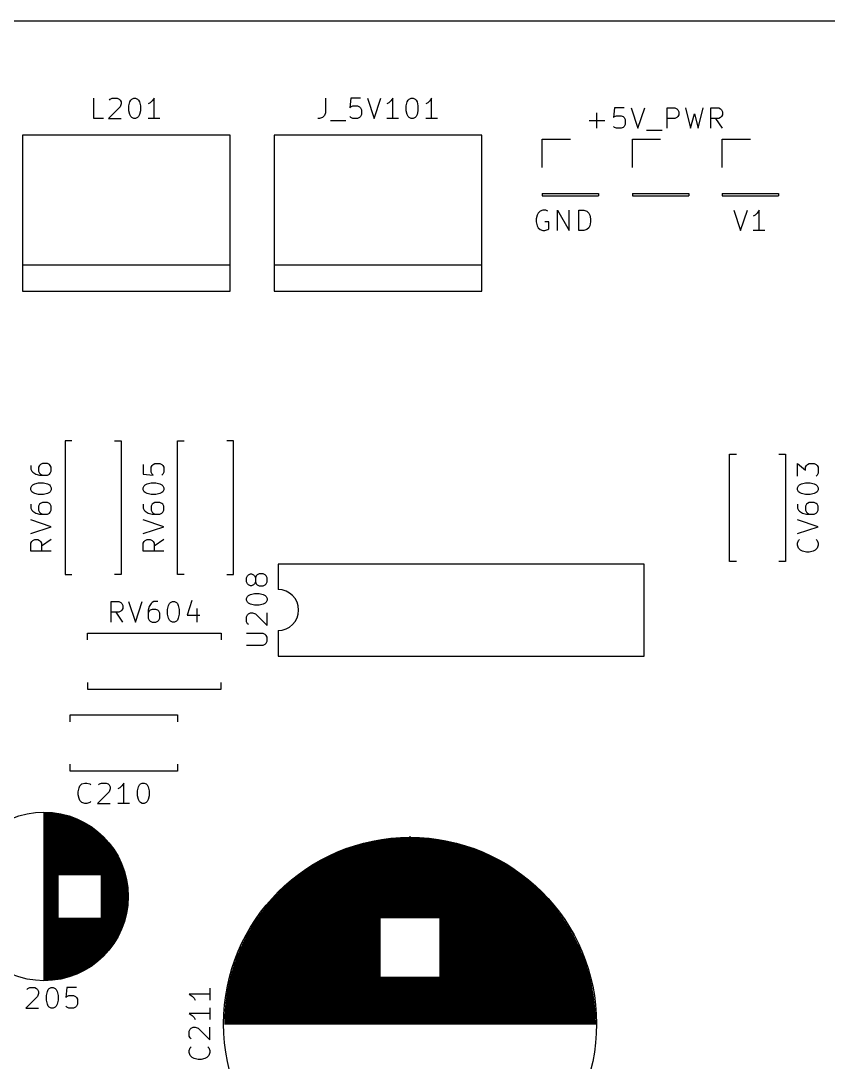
# Model space of a CAD drawing. Header units: metres. Extents: x 0 to 202, y 0 to 131.
# Drawn here: x 87.2 to 126.7, y 80.1 to 131 of the extents above; entities that cross this region are included whole.
import ezdxf

# ---------------------------------------------------------------- set-up
doc = ezdxf.new("R2010")
doc.units = ezdxf.units.M

msp = doc.modelspace()

# ---------------------------------------------------------------- linework, layer by layer
at = {"layer": 'OUTLINE'}
msp.add_line((5, 131), (197.2, 131), dxfattribs=at)
at = {"layer": 'SILK'}
for p, q in [((90.7313, 126.2252), (90.7313, 127.2252)), ((92.017, 126.7966), (91.4455, 126.2252)), ((91.4932, 127.1299), (91.5408, 127.1776)), ((91.5408, 127.1776), (91.636, 127.2252)), ((91.636, 127.2252), (91.8741, 127.2252)), ((91.8741, 127.2252), (91.9694, 127.1776)), ((91.9694, 127.1776), (92.017, 127.1299)), ((92.017, 127.1299), (92.0646, 127.0347)), ((92.0646, 126.9395), (92.017, 126.7966)), ((92.0646, 127.0347), (92.0646, 126.9395)), ((92.4455, 126.8442), (92.4932, 127.0347)), ((92.4455, 126.6061), (92.4455, 126.8442)), ((92.4932, 127.0347), (92.5408, 127.1299)), ((92.5408, 127.1299), (92.5884, 127.1776)), ((92.5884, 127.1776), (92.6836, 127.2252)), ((92.6836, 127.2252), (92.7789, 127.2252)), ((92.7789, 127.2252), (92.8741, 127.1776)), ((92.8741, 127.1776), (92.9217, 127.1299)), ((92.9217, 127.1299), (92.9694, 127.0347)), ((92.9694, 127.0347), (93.017, 126.8442)), ((93.017, 126.8442), (93.017, 126.6061)), ((93.4932, 126.9871), (93.3979, 126.9395)), ((93.5884, 127.0823), (93.4932, 126.9871)), ((93.6836, 127.2252), (93.5884, 127.0823)), ((93.6836, 126.2252), (93.6836, 127.2252)), ((102.0647, 127.2252), (102.0647, 126.5109)), ((103.3028, 127.2252), (103.2551, 126.749)), ((103.2551, 126.749), (103.3028, 126.7966)), ((103.779, 127.2252), (103.3028, 127.2252)), ((103.3028, 126.7966), (103.398, 126.8442)), ((103.398, 126.8442), (103.6361, 126.8442)), ((103.6361, 126.8442), (103.7313, 126.7966)), ((103.7313, 126.7966), (103.779, 126.749)), ((103.779, 126.749), (103.8266, 126.6538)), ((104.1123, 127.2252), (104.4456, 126.2252)), ((104.4456, 126.2252), (104.779, 127.2252)), ((105.1599, 126.9871), (105.0647, 126.9395)), ((105.2551, 127.0823), (105.1599, 126.9871)), ((105.3504, 127.2252), (105.2551, 127.0823)), ((105.3504, 126.2252), (105.3504, 127.2252)), ((106.0171, 126.8442), (106.0647, 127.0347)), ((106.0171, 126.6061), (106.0171, 126.8442)), ((106.0647, 127.0347), (106.1123, 127.1299)), ((106.1123, 127.1299), (106.1599, 127.1776)), ((106.1599, 127.1776), (106.2551, 127.2252)), ((106.2551, 127.2252), (106.3504, 127.2252)), ((106.3504, 127.2252), (106.4456, 127.1776)), ((106.4456, 127.1776), (106.4932, 127.1299)), ((106.4932, 127.1299), (106.5409, 127.0347)), ((106.5409, 127.0347), (106.5885, 126.8442)), ((106.5885, 126.8442), (106.5885, 126.6061)), ((107.0647, 126.9871), (106.9694, 126.9395)), ((107.1599, 127.0823), (107.0647, 126.9871)), ((107.2551, 127.2252), (107.1599, 127.0823)), ((107.2551, 126.2252), (107.2551, 127.2252)), ((116.2, 126.7452), (116.1524, 126.269)), ((116.6762, 126.7452), (116.2, 126.7452)), ((117.0095, 126.7452), (117.3429, 125.7452)), ((117.3429, 125.7452), (117.6762, 126.7452)), ((118.7714, 125.7452), (118.7714, 126.7452)), ((118.7714, 126.7452), (119.1524, 126.7452)), ((119.1524, 126.7452), (119.2476, 126.6976)), ((119.6762, 126.7452), (119.9143, 125.7452)), ((120.2952, 125.7452), (120.5333, 126.7452)), ((120.9143, 125.7452), (120.9143, 126.7452)), ((120.9143, 126.7452), (121.2952, 126.7452)), ((121.2952, 126.7452), (121.3905, 126.6976)), ((92.4932, 126.4157), (92.4455, 126.6061)), ((92.5408, 126.3204), (92.4932, 126.4157)), ((92.5884, 126.2728), (92.5408, 126.3204)), ((92.6836, 126.2252), (92.5884, 126.2728)), ((92.8741, 126.2728), (92.7789, 126.2252)), ((92.9217, 126.3204), (92.8741, 126.2728)), ((92.9694, 126.4157), (92.9217, 126.3204)), ((93.017, 126.6061), (92.9694, 126.4157)), ((101.9218, 126.2728), (101.779, 126.2252)), ((102.0171, 126.368), (101.9218, 126.2728)), ((102.0647, 126.5109), (102.0171, 126.368)), ((103.3028, 126.2728), (103.2551, 126.3204)), ((103.398, 126.2252), (103.3028, 126.2728)), ((103.7313, 126.2728), (103.6361, 126.2252)), ((103.779, 126.3204), (103.7313, 126.2728)), ((103.8266, 126.4157), (103.779, 126.3204)), ((103.8266, 126.6538), (103.8266, 126.4157)), ((106.0647, 126.4157), (106.0171, 126.6061)), ((106.1123, 126.3204), (106.0647, 126.4157)), ((106.1599, 126.2728), (106.1123, 126.3204)), ((106.2551, 126.2252), (106.1599, 126.2728)), ((106.4456, 126.2728), (106.3504, 126.2252)), ((106.4932, 126.3204), (106.4456, 126.2728)), ((106.5409, 126.4157), (106.4932, 126.3204)), ((106.5885, 126.6061), (106.5409, 126.4157)), ((115.3429, 125.7452), (115.3429, 126.5071)), ((116.1524, 126.269), (116.2, 126.3166)), ((116.2, 126.3166), (116.2952, 126.3642)), ((116.2952, 126.3642), (116.5333, 126.3642)), ((116.5333, 126.3642), (116.6286, 126.3166)), ((116.6286, 126.3166), (116.6762, 126.269)), ((116.6762, 126.269), (116.7238, 126.1738)), ((119.2476, 126.269), (119.1524, 126.2214)), ((119.2476, 126.6976), (119.2952, 126.6499)), ((119.2952, 126.3166), (119.2476, 126.269)), ((119.2952, 126.6499), (119.3429, 126.5547)), ((119.3429, 126.4118), (119.2952, 126.3166)), ((119.3429, 126.5547), (119.3429, 126.4118)), ((119.9143, 125.7452), (120.1048, 126.4595)), ((120.1048, 126.4595), (120.2952, 125.7452)), ((121.3905, 126.269), (121.2952, 126.2214)), ((121.3905, 126.6976), (121.4381, 126.6499)), ((121.4381, 126.3166), (121.3905, 126.269)), ((121.4381, 126.6499), (121.4857, 126.5547)), ((121.4857, 126.4118), (121.4381, 126.3166)), ((121.4857, 126.5547), (121.4857, 126.4118)), ((91.2075, 126.2252), (90.7313, 126.2252)), ((91.4455, 126.2252), (92.0646, 126.2252)), ((92.7789, 126.2252), (92.6836, 126.2252)), ((93.9694, 126.2252), (93.3979, 126.2252)), ((101.779, 126.2252), (101.6837, 126.2252)), ((102.3028, 126.1299), (103.0647, 126.1299)), ((103.6361, 126.2252), (103.398, 126.2252)), ((105.6361, 126.2252), (105.0647, 126.2252)), ((106.3504, 126.2252), (106.2551, 126.2252)), ((107.5409, 126.2252), (106.9694, 126.2252)), ((114.9619, 126.1261), (115.7238, 126.1261)), ((116.2, 125.7928), (116.1524, 125.8404)), ((116.2952, 125.7452), (116.2, 125.7928)), ((116.5333, 125.7452), (116.2952, 125.7452)), ((116.6286, 125.7928), (116.5333, 125.7452)), ((116.6762, 125.8404), (116.6286, 125.7928)), ((116.7238, 125.9357), (116.6762, 125.8404)), ((116.7238, 126.1738), (116.7238, 125.9357)), ((119.1524, 126.2214), (118.7714, 126.2214)), ((121.2952, 126.2214), (120.9143, 126.2214)), ((121.4857, 125.7452), (121.1524, 126.2214)), ((87.2465, 125.41), (87.2465, 117.79)), ((97.4065, 125.41), (87.2465, 125.41)), ((97.4065, 117.79), (97.4065, 125.41)), ((99.5561, 125.41), (99.5561, 117.79)), ((109.7161, 125.41), (99.5561, 125.41)), ((109.7161, 117.79), (109.7161, 125.41)), ((117.7714, 125.6499), (118.5333, 125.6499)), ((112.6641, 125.21), (114.0441, 125.21)), ((112.6641, 123.83), (112.6641, 125.21)), ((117.072, 125.21), (118.452, 125.21)), ((117.072, 123.83), (117.072, 125.21)), ((121.4628, 125.21), (122.8428, 125.21)), ((121.4628, 123.83), (121.4628, 125.21)), ((112.6641, 122.56), (112.6641, 122.45)), ((112.6641, 122.56), (115.4241, 122.56)), ((112.6641, 122.45), (115.4241, 122.45)), ((115.4241, 122.56), (115.4241, 122.45)), ((117.072, 122.56), (117.072, 122.45)), ((117.072, 122.56), (119.832, 122.56)), ((117.072, 122.45), (119.832, 122.45)), ((119.832, 122.56), (119.832, 122.45)), ((121.4628, 122.56), (121.4628, 122.45)), ((121.4628, 122.56), (124.2228, 122.56)), ((121.4628, 122.45), (124.2228, 122.45)), ((124.2228, 122.56), (124.2228, 122.45)), ((112.5571, 121.6976), (112.4619, 121.6023)), ((112.7, 121.7452), (112.5571, 121.6976)), ((112.8429, 121.7452), (112.7, 121.7452)), ((112.9381, 121.6976), (112.8429, 121.7452)), ((113.4143, 120.7452), (113.4143, 121.7452)), ((113.4143, 121.7452), (113.9857, 120.7452)), ((113.9857, 120.7452), (113.9857, 121.7452)), ((114.4619, 120.7452), (114.4619, 121.7452)), ((114.4619, 121.7452), (114.7, 121.7452)), ((114.7, 121.7452), (114.8429, 121.6976)), ((114.8429, 121.6976), (114.9381, 121.6023)), ((122.0333, 121.7452), (122.3666, 120.7452)), ((122.3666, 120.7452), (122.6999, 121.7452)), ((123.2714, 121.7452), (123.1761, 121.6023)), ((123.2714, 120.7452), (123.2714, 121.7452)), ((112.4143, 121.5071), (112.3667, 121.3166)), ((112.3667, 121.3166), (112.3667, 121.1738)), ((112.3667, 121.1738), (112.4143, 120.9833)), ((112.4619, 121.6023), (112.4143, 121.5071)), ((112.9857, 121.1738), (112.7952, 121.1738)), ((112.9857, 120.8404), (112.9857, 121.1738)), ((114.9381, 121.6023), (114.9857, 121.5071)), ((114.9857, 121.5071), (115.0333, 121.3166)), ((115.0333, 121.1738), (114.9857, 120.9833)), ((115.0333, 121.3166), (115.0333, 121.1738)), ((123.0809, 121.5071), (122.9857, 121.4595)), ((123.1761, 121.6023), (123.0809, 121.5071)), ((112.4143, 120.9833), (112.4619, 120.888)), ((112.4619, 120.888), (112.5571, 120.7928)), ((112.5571, 120.7928), (112.7, 120.7452)), ((112.7, 120.7452), (112.7952, 120.7452)), ((112.7952, 120.7452), (112.9381, 120.7928)), ((112.9381, 120.7928), (112.9857, 120.8404)), ((114.7, 120.7452), (114.4619, 120.7452)), ((114.8429, 120.7928), (114.7, 120.7452)), ((114.9381, 120.888), (114.8429, 120.7928)), ((114.9857, 120.9833), (114.9381, 120.888)), ((123.5571, 120.7452), (122.9857, 120.7452)), ((97.4065, 119.06), (87.2465, 119.06)), ((109.7161, 119.06), (99.5561, 119.06)), ((87.2465, 117.79), (97.4065, 117.79)), ((99.5561, 117.79), (109.7161, 117.79)), ((89.33, 110.47), (89.33, 103.93)), ((89.66, 110.47), (89.33, 110.47)), ((91.74, 110.47), (92.07, 110.47)), ((92.07, 110.47), (92.07, 103.93)), ((94.83, 110.47), (95.16, 110.47)), ((94.83, 103.93), (94.83, 110.47)), ((97.57, 110.47), (97.24, 110.47)), ((97.57, 103.93), (97.57, 110.47)), ((121.83, 109.82), (122.167, 109.82)), ((121.83, 104.58), (121.83, 109.82)), ((124.233, 109.82), (124.57, 109.82)), ((124.57, 109.82), (124.57, 104.58)), ((87.6548, 109.2714), (87.6548, 109.081)), ((87.6548, 109.081), (87.7024, 108.9857)), ((87.7024, 108.9857), (87.7501, 108.9381)), ((87.7501, 108.9381), (87.8929, 108.8429)), ((88.0834, 109.2714), (88.0358, 109.1762)), ((88.0358, 109.1762), (88.0358, 108.9857)), ((88.0358, 108.9857), (88.0834, 108.8905)), ((88.131, 109.319), (88.0834, 109.2714)), ((88.2262, 109.3667), (88.131, 109.319)), ((88.4643, 109.3667), (88.2262, 109.3667)), ((88.5596, 109.319), (88.4643, 109.3667)), ((88.6072, 109.2714), (88.5596, 109.319)), ((88.6548, 109.1762), (88.6072, 109.2714)), ((88.6072, 108.8905), (88.6548, 108.9857)), ((88.6548, 108.9857), (88.6548, 109.1762)), ((93.1548, 109.319), (93.1548, 108.8429)), ((93.5358, 109.1762), (93.5834, 109.2714)), ((93.5358, 108.9381), (93.5358, 109.1762)), ((93.5834, 108.8429), (93.5358, 108.9381)), ((93.5834, 109.2714), (93.631, 109.319)), ((93.631, 109.319), (93.7262, 109.3667)), ((93.7262, 109.3667), (93.9643, 109.3667)), ((93.9643, 109.3667), (94.0596, 109.319)), ((94.0596, 109.319), (94.1072, 109.2714)), ((94.1072, 109.2714), (94.1548, 109.1762)), ((94.1548, 108.9381), (94.1072, 108.8429)), ((94.1548, 109.1762), (94.1548, 108.9381)), ((125.1548, 108.7476), (125.1548, 109.3667)), ((125.1548, 109.3667), (125.5358, 109.0333)), ((125.5358, 109.1762), (125.5834, 109.2714)), ((125.5358, 109.0333), (125.5358, 109.1762)), ((125.5834, 109.2714), (125.631, 109.319)), ((125.631, 109.319), (125.7262, 109.3667)), ((125.7262, 109.3667), (125.9643, 109.3667)), ((125.9643, 109.3667), (126.0596, 109.319)), ((126.0596, 109.319), (126.1072, 109.2714)), ((126.1072, 109.2714), (126.1548, 109.1762)), ((126.1548, 109.1762), (126.1548, 108.8905)), ((87.8929, 108.8429), (88.0834, 108.7952)), ((88.0834, 108.8905), (88.131, 108.8429)), ((88.0834, 108.7952), (88.4643, 108.7952)), ((88.131, 108.8429), (88.2262, 108.7952)), ((88.4643, 108.7952), (88.5596, 108.8429)), ((88.5596, 108.8429), (88.6072, 108.8905)), ((93.1548, 108.8429), (93.631, 108.7952)), ((93.631, 108.7952), (93.5834, 108.8429)), ((94.1072, 108.8429), (94.0596, 108.7952)), ((126.1072, 108.7952), (126.0596, 108.7476)), ((126.1548, 108.8905), (126.1072, 108.7952)), ((87.6548, 108.1762), (87.7024, 108.2714)), ((87.6548, 108.081), (87.6548, 108.1762)), ((87.7024, 107.9857), (87.6548, 108.081)), ((87.7024, 108.2714), (87.7501, 108.319)), ((87.7501, 107.9381), (87.7024, 107.9857)), ((87.7501, 108.319), (87.8453, 108.3667)), ((87.8453, 107.8905), (87.7501, 107.9381)), ((87.8453, 108.3667), (88.0358, 108.4143)), ((88.0358, 108.4143), (88.2739, 108.4143)), ((88.2739, 108.4143), (88.4643, 108.3667)), ((88.4643, 108.3667), (88.5596, 108.319)), ((88.5596, 107.9381), (88.4643, 107.8905)), ((88.5596, 108.319), (88.6072, 108.2714)), ((88.6072, 107.9857), (88.5596, 107.9381)), ((88.6072, 108.2714), (88.6548, 108.1762)), ((88.6548, 108.081), (88.6072, 107.9857)), ((88.6548, 108.1762), (88.6548, 108.081)), ((93.1548, 108.1762), (93.2024, 108.2714)), ((93.1548, 108.081), (93.1548, 108.1762)), ((93.2024, 107.9857), (93.1548, 108.081)), ((93.2024, 108.2714), (93.2501, 108.319)), ((93.2501, 107.9381), (93.2024, 107.9857)), ((93.2501, 108.319), (93.3453, 108.3667)), ((93.3453, 107.8905), (93.2501, 107.9381)), ((93.3453, 108.3667), (93.5358, 108.4143)), ((93.5358, 108.4143), (93.7739, 108.4143)), ((93.7739, 108.4143), (93.9643, 108.3667)), ((93.9643, 108.3667), (94.0596, 108.319)), ((94.0596, 107.9381), (93.9643, 107.8905)), ((94.0596, 108.319), (94.1072, 108.2714)), ((94.1072, 107.9857), (94.0596, 107.9381)), ((94.1072, 108.2714), (94.1548, 108.1762)), ((94.1548, 108.081), (94.1072, 107.9857)), ((94.1548, 108.1762), (94.1548, 108.081)), ((125.1548, 108.1762), (125.2024, 108.2714)), ((125.1548, 108.081), (125.1548, 108.1762)), ((125.2024, 107.9857), (125.1548, 108.081)), ((125.2024, 108.2714), (125.2501, 108.319)), ((125.2501, 107.9381), (125.2024, 107.9857)), ((125.2501, 108.319), (125.3453, 108.3667)), ((125.3453, 107.8905), (125.2501, 107.9381)), ((125.3453, 108.3667), (125.5358, 108.4143)), ((125.5358, 108.4143), (125.7739, 108.4143)), ((125.7739, 108.4143), (125.9643, 108.3667)), ((125.9643, 108.3667), (126.0596, 108.319)), ((126.0596, 107.9381), (125.9643, 107.8905)), ((126.0596, 108.319), (126.1072, 108.2714)), ((126.1072, 107.9857), (126.0596, 107.9381)), ((126.1072, 108.2714), (126.1548, 108.1762)), ((126.1548, 108.081), (126.1072, 107.9857)), ((126.1548, 108.1762), (126.1548, 108.081)), ((88.0358, 107.8429), (87.8453, 107.8905)), ((88.2739, 107.8429), (88.0358, 107.8429)), ((88.131, 107.4143), (88.0834, 107.3667)), ((88.2262, 107.4619), (88.131, 107.4143)), ((88.4643, 107.4619), (88.2262, 107.4619)), ((88.4643, 107.8905), (88.2739, 107.8429)), ((88.5596, 107.4143), (88.4643, 107.4619)), ((88.6072, 107.3667), (88.5596, 107.4143)), ((93.5358, 107.8429), (93.3453, 107.8905)), ((93.7739, 107.8429), (93.5358, 107.8429)), ((93.631, 107.4143), (93.5834, 107.3667)), ((93.7262, 107.4619), (93.631, 107.4143)), ((93.9643, 107.4619), (93.7262, 107.4619)), ((93.9643, 107.8905), (93.7739, 107.8429)), ((94.0596, 107.4143), (93.9643, 107.4619)), ((94.1072, 107.3667), (94.0596, 107.4143)), ((125.5358, 107.8429), (125.3453, 107.8905)), ((125.7739, 107.8429), (125.5358, 107.8429)), ((125.631, 107.4143), (125.5834, 107.3667)), ((125.7262, 107.4619), (125.631, 107.4143)), ((125.9643, 107.4619), (125.7262, 107.4619)), ((125.9643, 107.8905), (125.7739, 107.8429)), ((126.0596, 107.4143), (125.9643, 107.4619)), ((126.1072, 107.3667), (126.0596, 107.4143)), ((87.6548, 107.3667), (87.6548, 107.1762)), ((87.6548, 107.1762), (87.7024, 107.081)), ((87.7024, 107.081), (87.7501, 107.0333)), ((87.7501, 107.0333), (87.8929, 106.9381)), ((87.8929, 106.9381), (88.0834, 106.8905)), ((88.0834, 107.3667), (88.0358, 107.2714)), ((88.0358, 107.2714), (88.0358, 107.081)), ((88.0358, 107.081), (88.0834, 106.9857)), ((88.0834, 106.9857), (88.131, 106.9381)), ((88.0834, 106.8905), (88.4643, 106.8905)), ((88.131, 106.9381), (88.2262, 106.8905)), ((88.4643, 106.8905), (88.5596, 106.9381)), ((88.5596, 106.9381), (88.6072, 106.9857)), ((88.6548, 107.2714), (88.6072, 107.3667)), ((88.6072, 106.9857), (88.6548, 107.081)), ((88.6548, 107.081), (88.6548, 107.2714)), ((93.1548, 107.3667), (93.1548, 107.1762)), ((93.1548, 107.1762), (93.2024, 107.081)), ((93.2024, 107.081), (93.2501, 107.0333)), ((93.2501, 107.0333), (93.3929, 106.9381)), ((93.3929, 106.9381), (93.5834, 106.8905)), ((93.5834, 107.3667), (93.5358, 107.2714)), ((93.5358, 107.2714), (93.5358, 107.081)), ((93.5358, 107.081), (93.5834, 106.9857)), ((93.5834, 106.9857), (93.631, 106.9381)), ((93.5834, 106.8905), (93.9643, 106.8905)), ((93.631, 106.9381), (93.7262, 106.8905)), ((93.9643, 106.8905), (94.0596, 106.9381)), ((94.0596, 106.9381), (94.1072, 106.9857)), ((94.1548, 107.2714), (94.1072, 107.3667)), ((94.1072, 106.9857), (94.1548, 107.081)), ((94.1548, 107.081), (94.1548, 107.2714)), ((125.1548, 107.3667), (125.1548, 107.1762)), ((125.1548, 107.1762), (125.2024, 107.081)), ((125.2024, 107.081), (125.2501, 107.0333)), ((125.2501, 107.0333), (125.3929, 106.9381)), ((125.3929, 106.9381), (125.5834, 106.8905)), ((125.5834, 107.3667), (125.5358, 107.2714)), ((125.5358, 107.2714), (125.5358, 107.081)), ((125.5358, 107.081), (125.5834, 106.9857)), ((125.5834, 106.9857), (125.631, 106.9381)), ((125.5834, 106.8905), (125.9643, 106.8905)), ((125.631, 106.9381), (125.7262, 106.8905)), ((125.9643, 106.8905), (126.0596, 106.9381)), ((126.0596, 106.9381), (126.1072, 106.9857)), ((126.1548, 107.2714), (126.1072, 107.3667)), ((126.1072, 106.9857), (126.1548, 107.081)), ((126.1548, 107.081), (126.1548, 107.2714)), ((88.6548, 106.2714), (87.6548, 106.6048)), ((94.1548, 106.2714), (93.1548, 106.6048)), ((126.1548, 106.2714), (125.1548, 106.6048)), ((87.6548, 105.9381), (88.6548, 106.2714)), ((93.1548, 105.9381), (94.1548, 106.2714)), ((125.1548, 105.9381), (126.1548, 106.2714)), ((87.6548, 105.4619), (87.7024, 105.5571)), ((87.6548, 105.081), (87.6548, 105.4619)), ((87.7024, 105.5571), (87.7501, 105.6048)), ((87.7501, 105.6048), (87.8453, 105.6524)), ((87.8453, 105.6524), (87.9882, 105.6524)), ((87.9882, 105.6524), (88.0834, 105.6048)), ((88.0834, 105.6048), (88.131, 105.5571)), ((88.131, 105.5571), (88.1786, 105.4619)), ((88.6548, 105.6524), (88.1786, 105.319)), ((88.1786, 105.4619), (88.1786, 105.081)), ((93.1548, 105.4619), (93.2024, 105.5571)), ((93.1548, 105.081), (93.1548, 105.4619)), ((93.2024, 105.5571), (93.2501, 105.6048)), ((93.2501, 105.6048), (93.3453, 105.6524)), ((93.3453, 105.6524), (93.4882, 105.6524)), ((93.4882, 105.6524), (93.5834, 105.6048)), ((93.5834, 105.6048), (93.631, 105.5571)), ((93.631, 105.5571), (93.6786, 105.4619)), ((94.1548, 105.6524), (93.6786, 105.319)), ((93.6786, 105.4619), (93.6786, 105.081)), ((125.1548, 105.4619), (125.2024, 105.6048)), ((125.1548, 105.3667), (125.1548, 105.4619)), ((125.2024, 105.2238), (125.1548, 105.3667)), ((125.2024, 105.6048), (125.2501, 105.6524)), ((126.0596, 105.6524), (126.1072, 105.6048)), ((126.1072, 105.6048), (126.1548, 105.4619)), ((126.1548, 105.3667), (126.1072, 105.2238)), ((126.1548, 105.4619), (126.1548, 105.3667)), ((88.6548, 105.081), (87.6548, 105.081)), ((94.1548, 105.081), (93.1548, 105.081)), ((125.2977, 105.1286), (125.2024, 105.2238)), ((125.3929, 105.081), (125.2977, 105.1286)), ((125.5834, 105.0333), (125.3929, 105.081)), ((125.7262, 105.0333), (125.5834, 105.0333)), ((125.9167, 105.081), (125.7262, 105.0333)), ((126.012, 105.1286), (125.9167, 105.081)), ((126.1072, 105.2238), (126.012, 105.1286)), ((99.75, 104.45), (99.75, 103.2)), ((117.65, 104.45), (99.75, 104.45)), ((117.65, 99.95), (117.65, 104.45)), ((122.167, 104.58), (121.83, 104.58)), ((124.57, 104.58), (124.233, 104.58)), ((89.33, 103.93), (89.66, 103.93)), ((92.07, 103.93), (91.74, 103.93)), ((95.16, 103.93), (94.83, 103.93)), ((97.24, 103.93), (97.57, 103.93)), ((98.2048, 103.7714), (98.2524, 103.8667)), ((98.2524, 103.8667), (98.3001, 103.9143)), ((98.3001, 103.9143), (98.3953, 103.9619)), ((98.3953, 103.9619), (98.4429, 103.9619)), ((98.4429, 103.9619), (98.5382, 103.9143)), ((98.5382, 103.9143), (98.5858, 103.8667)), ((98.5858, 103.8667), (98.6334, 103.7714)), ((98.681, 103.8667), (98.6334, 103.7714)), ((98.7286, 103.9143), (98.681, 103.8667)), ((98.8239, 103.9619), (98.7286, 103.9143)), ((99.0143, 103.9619), (98.8239, 103.9619)), ((99.1096, 103.9143), (99.0143, 103.9619)), ((99.1572, 103.8667), (99.1096, 103.9143)), ((99.2048, 103.7714), (99.1572, 103.8667)), ((98.2048, 103.581), (98.2048, 103.7714)), ((98.2524, 103.4857), (98.2048, 103.581)), ((98.3001, 103.4381), (98.2524, 103.4857)), ((98.3953, 103.3905), (98.3001, 103.4381)), ((98.4429, 103.3905), (98.3953, 103.3905)), ((98.5382, 103.4381), (98.4429, 103.3905)), ((98.5858, 103.4857), (98.5382, 103.4381)), ((98.6334, 103.581), (98.5858, 103.4857)), ((98.6334, 103.7714), (98.6334, 103.581)), ((98.6334, 103.581), (98.681, 103.4857)), ((98.681, 103.4857), (98.7286, 103.4381)), ((98.7286, 103.4381), (98.8239, 103.3905)), ((98.8239, 103.3905), (99.0143, 103.3905)), ((99.0143, 103.3905), (99.1096, 103.4381)), ((99.1096, 103.4381), (99.1572, 103.4857)), ((99.1572, 103.4857), (99.2048, 103.581)), ((99.2048, 103.581), (99.2048, 103.7714)), ((98.2048, 102.7714), (98.2524, 102.8667)), ((98.2524, 102.8667), (98.3001, 102.9143)), ((98.3001, 102.9143), (98.3953, 102.9619)), ((98.3953, 102.9619), (98.5858, 103.0095)), ((98.5858, 103.0095), (98.8239, 103.0095)), ((98.8239, 103.0095), (99.0143, 102.9619)), ((99.0143, 102.9619), (99.1096, 102.9143)), ((99.1096, 102.9143), (99.1572, 102.8667)), ((99.1572, 102.8667), (99.2048, 102.7714)), ((91.581, 101.6152), (91.581, 102.6152)), ((91.581, 102.6152), (91.9619, 102.6152)), ((91.9619, 102.6152), (92.0571, 102.5676)), ((92.0571, 102.5676), (92.1048, 102.5199)), ((92.1048, 102.5199), (92.1524, 102.4247)), ((92.1524, 102.4247), (92.1524, 102.2818)), ((92.4381, 102.6152), (92.7714, 101.6152)), ((92.7714, 101.6152), (93.1048, 102.6152)), ((93.4381, 102.3771), (93.3905, 102.1866)), ((93.5333, 102.5199), (93.4381, 102.3771)), ((93.581, 102.5676), (93.5333, 102.5199)), ((93.6762, 102.6152), (93.581, 102.5676)), ((93.8667, 102.6152), (93.6762, 102.6152)), ((94.3429, 102.2342), (94.3905, 102.4247)), ((94.3905, 102.4247), (94.4381, 102.5199)), ((94.4381, 102.5199), (94.4857, 102.5676)), ((94.4857, 102.5676), (94.581, 102.6152)), ((94.581, 102.6152), (94.6762, 102.6152)), ((94.6762, 102.6152), (94.7714, 102.5676)), ((94.7714, 102.5676), (94.819, 102.5199)), ((94.819, 102.5199), (94.8667, 102.4247)), ((94.8667, 102.4247), (94.9143, 102.2342)), ((95.5333, 102.6628), (95.2952, 101.9485)), ((98.2048, 102.6762), (98.2048, 102.7714)), ((98.2524, 102.581), (98.2048, 102.6762)), ((98.3001, 102.5333), (98.2524, 102.581)), ((98.3953, 102.4857), (98.3001, 102.5333)), ((98.5858, 102.4381), (98.3953, 102.4857)), ((98.8239, 102.4381), (98.5858, 102.4381)), ((99.0143, 102.4857), (98.8239, 102.4381)), ((99.1096, 102.5333), (99.0143, 102.4857)), ((99.1572, 102.581), (99.1096, 102.5333)), ((99.2048, 102.6762), (99.1572, 102.581)), ((99.2048, 102.7714), (99.2048, 102.6762)), ((91.9619, 102.0914), (91.581, 102.0914)), ((92.1524, 101.6152), (91.819, 102.0914)), ((92.0571, 102.139), (91.9619, 102.0914)), ((92.1048, 102.1866), (92.0571, 102.139)), ((92.1524, 102.2818), (92.1048, 102.1866)), ((93.3905, 102.1866), (93.3905, 101.8057)), ((93.4381, 102.139), (93.3905, 102.0438)), ((93.3905, 101.8057), (93.4381, 101.7104)), ((93.4857, 102.1866), (93.4381, 102.139)), ((93.581, 102.2342), (93.4857, 102.1866)), ((93.7714, 102.2342), (93.581, 102.2342)), ((93.8667, 102.1866), (93.7714, 102.2342)), ((93.9143, 102.139), (93.8667, 102.1866)), ((93.9619, 102.0438), (93.9143, 102.139)), ((93.9143, 101.7104), (93.9619, 101.8057)), ((93.9619, 101.8057), (93.9619, 102.0438)), ((94.3429, 101.9961), (94.3429, 102.2342)), ((94.3905, 101.8057), (94.3429, 101.9961)), ((94.4381, 101.7104), (94.3905, 101.8057)), ((94.8667, 101.8057), (94.819, 101.7104)), ((94.9143, 101.9961), (94.8667, 101.8057)), ((94.9143, 102.2342), (94.9143, 101.9961)), ((95.2952, 101.9485), (95.9143, 101.9485)), ((95.7714, 102.2818), (95.7714, 101.6152)), ((98.2048, 101.8667), (98.2524, 101.9619)), ((98.2048, 101.6286), (98.2048, 101.8667)), ((98.2524, 101.9619), (98.3001, 102.0095)), ((98.3001, 102.0095), (98.3953, 102.0571)), ((98.3953, 102.0571), (98.4905, 102.0571)), ((98.4905, 102.0571), (98.6334, 102.0095)), ((98.6334, 102.0095), (99.2048, 101.4381)), ((99.2048, 101.4381), (99.2048, 102.0571)), ((93.4381, 101.7104), (93.4857, 101.6628)), ((93.4857, 101.6628), (93.581, 101.6152)), ((93.581, 101.6152), (93.7714, 101.6152)), ((93.7714, 101.6152), (93.8667, 101.6628)), ((93.8667, 101.6628), (93.9143, 101.7104)), ((94.4857, 101.6628), (94.4381, 101.7104)), ((94.581, 101.6152), (94.4857, 101.6628)), ((94.6762, 101.6152), (94.581, 101.6152)), ((94.7714, 101.6628), (94.6762, 101.6152)), ((94.819, 101.7104), (94.7714, 101.6628)), ((98.2524, 101.5333), (98.2048, 101.6286)), ((98.3001, 101.4857), (98.2524, 101.5333)), ((90.43, 101.07), (96.97, 101.07)), ((90.43, 100.74), (90.43, 101.07)), ((96.97, 101.07), (96.97, 100.74)), ((99.0143, 101.0571), (98.2048, 101.0571)), ((99.1096, 101.0095), (99.0143, 101.0571)), ((99.1572, 100.9619), (99.1096, 101.0095)), ((99.2048, 100.8667), (99.1572, 100.9619)), ((99.2048, 100.6762), (99.2048, 100.8667)), ((99.75, 101.2), (99.75, 99.95)), ((98.2048, 100.4857), (99.0143, 100.4857)), ((99.0143, 100.4857), (99.1096, 100.5333)), ((99.1096, 100.5333), (99.1572, 100.581)), ((99.1572, 100.581), (99.2048, 100.6762)), ((99.75, 99.95), (117.65, 99.95)), ((90.43, 98.66), (90.43, 98.33)), ((90.43, 98.33), (96.97, 98.33)), ((96.97, 98.33), (96.97, 98.66)), ((89.58, 97.07), (94.82, 97.07)), ((89.58, 96.733), (89.58, 97.07)), ((94.82, 97.07), (94.82, 96.733)), ((89.58, 94.33), (89.58, 94.667)), ((94.82, 94.33), (89.58, 94.33)), ((94.82, 94.667), (94.82, 94.33)), ((90.0571, 93.6023), (90.1524, 93.6976)), ((90.1524, 93.6976), (90.2952, 93.7452)), ((90.2952, 93.7452), (90.3905, 93.7452)), ((90.3905, 93.7452), (90.5333, 93.6976)), ((90.5333, 93.6976), (90.581, 93.6499)), ((90.9619, 93.6499), (91.0095, 93.6976)), ((91.0095, 93.6976), (91.1048, 93.7452)), ((91.1048, 93.7452), (91.3429, 93.7452)), ((91.3429, 93.7452), (91.4381, 93.6976)), ((91.4381, 93.6976), (91.4857, 93.6499)), ((92.2, 93.7452), (92.1048, 93.6023)), ((92.2, 92.7452), (92.2, 93.7452)), ((92.9619, 93.6499), (93.0095, 93.6976)), ((93.0095, 93.6976), (93.1048, 93.7452)), ((93.1048, 93.7452), (93.2, 93.7452)), ((93.2, 93.7452), (93.2952, 93.6976)), ((93.2952, 93.6976), (93.3429, 93.6499)), ((89.9619, 93.3166), (90.0095, 93.5071)), ((89.9619, 93.1738), (89.9619, 93.3166)), ((90.0095, 92.9833), (89.9619, 93.1738)), ((90.0095, 93.5071), (90.0571, 93.6023)), ((91.4857, 93.3166), (90.9143, 92.7452)), ((91.4857, 93.6499), (91.5333, 93.5547)), ((91.5333, 93.4595), (91.4857, 93.3166)), ((91.5333, 93.5547), (91.5333, 93.4595)), ((92.0095, 93.5071), (91.9143, 93.4595)), ((92.1048, 93.6023), (92.0095, 93.5071)), ((92.8667, 93.3642), (92.9143, 93.5547)), ((92.8667, 93.1261), (92.8667, 93.3642)), ((92.9143, 93.5547), (92.9619, 93.6499)), ((93.3429, 93.6499), (93.3905, 93.5547)), ((93.3905, 93.5547), (93.4381, 93.3642)), ((93.4381, 93.3642), (93.4381, 93.1261)), ((90.0571, 92.888), (90.0095, 92.9833)), ((90.1524, 92.7928), (90.0571, 92.888)), ((90.2952, 92.7452), (90.1524, 92.7928)), ((90.3905, 92.7452), (90.2952, 92.7452)), ((90.5333, 92.7928), (90.3905, 92.7452)), ((90.581, 92.8404), (90.5333, 92.7928)), ((90.9143, 92.7452), (91.5333, 92.7452)), ((92.4857, 92.7452), (91.9143, 92.7452)), ((92.9143, 92.9357), (92.8667, 93.1261)), ((92.9619, 92.8404), (92.9143, 92.9357)), ((93.0095, 92.7928), (92.9619, 92.8404)), ((93.1048, 92.7452), (93.0095, 92.7928)), ((93.2, 92.7452), (93.1048, 92.7452)), ((93.2952, 92.7928), (93.2, 92.7452)), ((93.3429, 92.8404), (93.2952, 92.7928)), ((93.3905, 92.9357), (93.3429, 92.8404)), ((93.4381, 93.1261), (93.3905, 92.9357)), ((88.2973, 92.28), (88.2973, 84.12)), ((88.3373, 92.28), (88.3373, 84.12)), ((88.3773, 92.279), (88.3773, 84.121)), ((88.4173, 92.278), (88.4173, 84.122)), ((88.4573, 92.277), (88.4573, 84.123)), ((88.4973, 92.275), (88.4973, 84.125)), ((88.5373, 92.273), (88.5373, 84.127)), ((88.5773, 92.27), (88.5773, 84.13)), ((88.6173, 92.268), (88.6173, 84.132)), ((88.6573, 92.264), (88.6573, 84.136)), ((88.6973, 92.261), (88.6973, 84.139)), ((88.7373, 92.256), (88.7373, 84.144)), ((88.7773, 92.252), (88.7773, 84.148)), ((88.8173, 92.247), (88.8173, 84.153)), ((88.8573, 92.242), (88.8573, 84.158)), ((88.8973, 92.236), (88.8973, 84.164)), ((88.9373, 92.23), (88.9373, 84.17)), ((88.9773, 92.223), (88.9773, 84.177)), ((89.0173, 92.217), (89.0173, 89.24)), ((89.0573, 92.209), (89.0573, 89.24)), ((89.0973, 92.202), (89.0973, 89.24)), ((89.1373, 92.193), (89.1373, 89.24)), ((89.1773, 92.185), (89.1773, 89.24)), ((89.2173, 92.176), (89.2173, 89.24)), ((89.2573, 92.167), (89.2573, 89.24)), ((89.2973, 92.157), (89.2973, 89.24)), ((89.3373, 92.147), (89.3373, 89.24)), ((89.3773, 92.136), (89.3773, 89.24)), ((89.4173, 92.125), (89.4173, 89.24)), ((89.4573, 92.113), (89.4573, 89.24)), ((89.4973, 92.101), (89.4973, 89.24)), ((89.5373, 92.089), (89.5373, 89.24)), ((89.5773, 92.076), (89.5773, 89.24)), ((89.6173, 92.063), (89.6173, 89.24)), ((89.6573, 92.049), (89.6573, 89.24)), ((89.6973, 92.035), (89.6973, 89.24)), ((89.7373, 92.02), (89.7373, 89.24)), ((89.7773, 92.005), (89.7773, 89.24)), ((89.8173, 91.989), (89.8173, 89.24)), ((89.8573, 91.973), (89.8573, 89.24)), ((89.8973, 91.957), (89.8973, 89.24)), ((89.9373, 91.94), (89.9373, 89.24)), ((89.9773, 91.922), (89.9773, 89.24)), ((90.0173, 91.904), (90.0173, 89.24)), ((90.0573, 91.885), (90.0573, 89.24)), ((90.0973, 91.866), (90.0973, 89.24)), ((90.1373, 91.846), (90.1373, 89.24)), ((90.1773, 91.826), (90.1773, 89.24)), ((90.2173, 91.805), (90.2173, 89.24)), ((90.2573, 91.784), (90.2573, 89.24)), ((90.2973, 91.762), (90.2973, 89.24)), ((90.3373, 91.739), (90.3373, 89.24)), ((90.3773, 91.716), (90.3773, 89.24)), ((90.4173, 91.693), (90.4173, 89.24)), ((90.4573, 91.668), (90.4573, 89.24)), ((90.4973, 91.643), (90.4973, 89.24)), ((90.5373, 91.618), (90.5373, 89.24)), ((90.5773, 91.592), (90.5773, 89.24)), ((90.6173, 91.565), (90.6173, 89.24)), ((90.6573, 91.537), (90.6573, 89.24)), ((90.6973, 91.509), (90.6973, 89.24)), ((90.7373, 91.48), (90.7373, 89.24)), ((90.7773, 91.45), (90.7773, 89.24)), ((90.8173, 91.419), (90.8173, 89.24)), ((90.8573, 91.388), (90.8573, 89.24)), ((90.8973, 91.356), (90.8973, 89.24)), ((90.9373, 91.323), (90.9373, 89.24)), ((90.9773, 91.289), (90.9773, 89.24)), ((91.0173, 91.255), (91.0173, 89.24)), ((91.0573, 91.219), (91.0573, 89.24)), ((91.0973, 91.182), (91.0973, 85.218)), ((91.1373, 91.145), (91.1373, 85.255)), ((91.1773, 91.106), (91.1773, 85.294)), ((91.2173, 91.067), (91.2173, 85.333)), ((91.2573, 91.026), (91.2573, 85.374)), ((91.2973, 90.984), (91.2973, 85.416)), ((91.3373, 90.941), (91.3373, 85.459)), ((91.3773, 90.896), (91.3773, 85.504)), ((91.4173, 90.851), (91.4173, 85.549)), ((91.4573, 90.804), (91.4573, 85.596)), ((91.4973, 90.755), (91.4973, 85.645)), ((91.5373, 90.705), (91.5373, 85.695)), ((91.5773, 90.653), (91.5773, 85.747)), ((103.32, 90.6122), (109.08, 90.6122)), ((103.441, 90.6522), (108.959, 90.6522)), ((103.569, 90.6922), (108.831, 90.6922)), ((103.703, 90.7322), (108.697, 90.7322)), ((103.845, 90.7722), (108.555, 90.7722)), ((103.998, 90.8122), (108.402, 90.8122)), ((104.162, 90.8522), (108.238, 90.8522)), ((104.341, 90.8922), (108.059, 90.8922)), ((104.539, 90.9322), (107.861, 90.9322)), ((104.765, 90.9722), (107.635, 90.9722)), ((105.035, 91.0122), (107.365, 91.0122)), ((105.387, 91.0522), (107.013, 91.0522)), ((106.24, 91.0922), (106.16, 91.0922)), ((91.6173, 90.6), (91.6173, 85.8)), ((91.6573, 90.544), (91.6573, 85.856)), ((91.6973, 90.487), (91.6973, 85.913)), ((91.7373, 90.427), (91.7373, 85.973)), ((91.7773, 90.365), (91.7773, 86.035)), ((91.8173, 90.301), (91.8173, 86.099)), ((91.8573, 90.234), (91.8573, 86.166)), ((91.8973, 90.164), (91.8973, 86.236)), ((102.167, 90.1322), (110.233, 90.1322)), ((102.248, 90.1722), (110.152, 90.1722)), ((102.331, 90.2122), (110.069, 90.2122)), ((102.417, 90.2522), (109.983, 90.2522)), ((102.505, 90.2922), (109.895, 90.2922)), ((102.595, 90.3322), (109.805, 90.3322)), ((102.688, 90.3722), (109.712, 90.3722)), ((102.784, 90.4122), (109.616, 90.4122)), ((102.884, 90.4522), (109.516, 90.4522)), ((102.987, 90.4922), (109.413, 90.4922)), ((103.093, 90.5322), (109.307, 90.5322)), ((103.204, 90.5722), (109.196, 90.5722)), ((91.9373, 90.09), (91.9373, 86.31)), ((91.9773, 90.013), (91.9773, 86.387)), ((92.0173, 89.931), (92.0173, 86.469)), ((92.0573, 89.844), (92.0573, 86.556)), ((92.0973, 89.752), (92.0973, 86.648)), ((92.1373, 89.653), (92.1373, 86.747)), ((101.26, 89.6122), (111.14, 89.6122)), ((101.321, 89.6522), (111.079, 89.6522)), ((101.384, 89.6922), (111.016, 89.6922)), ((101.449, 89.7322), (110.951, 89.7322)), ((101.514, 89.7722), (110.886, 89.7722)), ((101.581, 89.8122), (110.819, 89.8122)), ((101.649, 89.8522), (110.751, 89.8522)), ((101.718, 89.8922), (110.682, 89.8922)), ((101.789, 89.9322), (110.611, 89.9322)), ((101.861, 89.9722), (110.539, 89.9722)), ((101.935, 90.0122), (110.465, 90.0122)), ((102.011, 90.0522), (110.389, 90.0522)), ((102.088, 90.0922), (110.312, 90.0922)), ((92.1773, 89.546), (92.1773, 86.854)), ((92.2173, 89.428), (92.2173, 86.972)), ((92.2573, 89.297), (92.2573, 87.103)), ((92.2973, 89.147), (92.2973, 87.253)), ((100.541, 89.0922), (111.859, 89.0922)), ((100.591, 89.1322), (111.809, 89.1322)), ((100.642, 89.1722), (111.758, 89.1722)), ((100.694, 89.2122), (111.706, 89.2122)), ((100.747, 89.2522), (111.653, 89.2522)), ((100.8, 89.2922), (111.6, 89.2922)), ((100.854, 89.3322), (111.546, 89.3322)), ((100.909, 89.3722), (111.491, 89.3722)), ((100.965, 89.4122), (111.435, 89.4122)), ((101.022, 89.4522), (111.378, 89.4522)), ((101.08, 89.4922), (111.32, 89.4922)), ((101.139, 89.5322), (111.261, 89.5322)), ((101.199, 89.5722), (111.201, 89.5722)), ((92.3373, 88.968), (92.3373, 87.432)), ((92.3773, 88.733), (92.3773, 87.667)), ((99.946, 88.5722), (112.454, 88.5722)), ((99.988, 88.6122), (112.412, 88.6122)), ((100.031, 88.6522), (112.369, 88.6522)), ((100.074, 88.6922), (112.326, 88.6922)), ((100.118, 88.7322), (112.282, 88.7322)), ((100.163, 88.7722), (112.237, 88.7722)), ((100.208, 88.8122), (112.192, 88.8122)), ((100.253, 88.8522), (112.147, 88.8522)), ((100.3, 88.8922), (112.1, 88.8922)), ((100.347, 88.9322), (112.053, 88.9322)), ((100.394, 88.9722), (112.006, 88.9722)), ((100.442, 89.0122), (111.958, 89.0122)), ((100.491, 89.0522), (111.909, 89.0522)), ((99.478, 88.0922), (112.922, 88.0922)), ((99.515, 88.1322), (112.885, 88.1322)), ((99.552, 88.1722), (112.848, 88.1722)), ((99.589, 88.2122), (112.811, 88.2122)), ((99.627, 88.2522), (112.773, 88.2522)), ((99.665, 88.2922), (112.735, 88.2922)), ((99.704, 88.3322), (112.696, 88.3322)), ((99.743, 88.3722), (112.657, 88.3722)), ((99.782, 88.4122), (112.618, 88.4122)), ((99.823, 88.4522), (112.577, 88.4522)), ((99.863, 88.4922), (112.537, 88.4922)), ((99.904, 88.5322), (112.496, 88.5322)), ((99.042, 87.5722), (113.358, 87.5722)), ((99.073, 87.6122), (113.327, 87.6122)), ((99.105, 87.6522), (113.295, 87.6522)), ((99.137, 87.6922), (113.263, 87.6922)), ((99.169, 87.7322), (113.231, 87.7322)), ((99.202, 87.7722), (113.198, 87.7722)), ((99.235, 87.8122), (113.165, 87.8122)), ((99.269, 87.8522), (113.131, 87.8522)), ((99.303, 87.8922), (113.097, 87.8922)), ((99.337, 87.9322), (113.063, 87.9322)), ((99.372, 87.9722), (113.028, 87.9722)), ((99.407, 88.0122), (112.993, 88.0122)), ((99.442, 88.0522), (112.958, 88.0522)), ((89.0173, 87.16), (89.0173, 84.183)), ((89.0573, 87.16), (89.0573, 84.191)), ((89.0973, 87.16), (89.0973, 84.198)), ((89.1373, 87.16), (89.1373, 84.207)), ((89.1773, 87.16), (89.1773, 84.215)), ((89.2173, 87.16), (89.2173, 84.224)), ((89.2573, 87.16), (89.2573, 84.233)), ((89.2973, 87.16), (89.2973, 84.243)), ((89.3373, 87.16), (89.3373, 84.253)), ((89.3773, 87.16), (89.3773, 84.264)), ((89.4173, 87.16), (89.4173, 84.275)), ((89.4573, 87.16), (89.4573, 84.287)), ((89.4973, 87.16), (89.4973, 84.299)), ((89.5373, 87.16), (89.5373, 84.311)), ((89.5773, 87.16), (89.5773, 84.324)), ((89.6173, 87.16), (89.6173, 84.337)), ((89.6573, 87.16), (89.6573, 84.351)), ((89.6973, 87.16), (89.6973, 84.365)), ((89.7373, 87.16), (89.7373, 84.38)), ((89.7773, 87.16), (89.7773, 84.395)), ((89.8173, 87.16), (89.8173, 84.411)), ((89.8573, 87.16), (89.8573, 84.427)), ((89.8973, 87.16), (89.8973, 84.443)), ((89.9373, 87.16), (89.9373, 84.46)), ((89.9773, 87.16), (89.9773, 84.478)), ((90.0173, 87.16), (90.0173, 84.496)), ((90.0573, 87.16), (90.0573, 84.515)), ((90.0973, 87.16), (90.0973, 84.534)), ((90.1373, 87.16), (90.1373, 84.554)), ((90.1773, 87.16), (90.1773, 84.574)), ((90.2173, 87.16), (90.2173, 84.595)), ((90.2573, 87.16), (90.2573, 84.616)), ((90.2973, 87.16), (90.2973, 84.638)), ((90.3373, 87.16), (90.3373, 84.661)), ((90.3773, 87.16), (90.3773, 84.684)), ((90.4173, 87.16), (90.4173, 84.707)), ((90.4573, 87.16), (90.4573, 84.732)), ((90.4973, 87.16), (90.4973, 84.757)), ((90.5373, 87.16), (90.5373, 84.782)), ((90.5773, 87.16), (90.5773, 84.808)), ((90.6173, 87.16), (90.6173, 84.835)), ((90.6573, 87.16), (90.6573, 84.863)), ((90.6973, 87.16), (90.6973, 84.891)), ((90.7373, 87.16), (90.7373, 84.92)), ((90.7773, 87.16), (90.7773, 84.95)), ((90.8173, 87.16), (90.8173, 84.981)), ((90.8573, 87.16), (90.8573, 85.012)), ((90.8973, 87.16), (90.8973, 85.044)), ((90.9373, 87.16), (90.9373, 85.077)), ((90.9773, 87.16), (90.9773, 85.111)), ((91.0173, 87.16), (91.0173, 85.145)), ((91.0573, 87.16), (91.0573, 85.181)), ((98.666, 87.0522), (104.76, 87.0522)), ((98.693, 87.0922), (104.76, 87.0922)), ((98.72, 87.1322), (104.76, 87.1322)), ((98.748, 87.1722), (113.652, 87.1722)), ((98.776, 87.2122), (113.624, 87.2122)), ((98.804, 87.2522), (113.596, 87.2522)), ((98.832, 87.2922), (113.568, 87.2922)), ((98.861, 87.3322), (113.539, 87.3322)), ((98.891, 87.3722), (113.509, 87.3722)), ((98.92, 87.4122), (113.48, 87.4122)), ((98.95, 87.4522), (113.45, 87.4522)), ((98.98, 87.4922), (113.42, 87.4922)), ((99.011, 87.5322), (113.389, 87.5322)), ((107.64, 87.1322), (113.68, 87.1322)), ((107.64, 87.0922), (113.707, 87.0922)), ((107.64, 87.0522), (113.734, 87.0522)), ((98.342, 86.5322), (104.76, 86.5322)), ((98.365, 86.5722), (104.76, 86.5722)), ((98.389, 86.6122), (104.76, 86.6122)), ((98.412, 86.6522), (104.76, 86.6522)), ((98.436, 86.6922), (104.76, 86.6922)), ((98.461, 86.7322), (104.76, 86.7322)), ((98.485, 86.7722), (104.76, 86.7722)), ((98.51, 86.8122), (104.76, 86.8122)), ((98.535, 86.8522), (104.76, 86.8522)), ((98.561, 86.8922), (104.76, 86.8922)), ((98.587, 86.9322), (104.76, 86.9322)), ((98.613, 86.9722), (104.76, 86.9722)), ((98.639, 87.0122), (104.76, 87.0122)), ((107.64, 87.0122), (113.761, 87.0122)), ((107.64, 86.9722), (113.787, 86.9722)), ((107.64, 86.9322), (113.813, 86.9322)), ((107.64, 86.8922), (113.839, 86.8922)), ((107.64, 86.8522), (113.865, 86.8522)), ((107.64, 86.8122), (113.89, 86.8122)), ((107.64, 86.7722), (113.915, 86.7722)), ((107.64, 86.7322), (113.939, 86.7322)), ((107.64, 86.6922), (113.964, 86.6922)), ((107.64, 86.6522), (113.988, 86.6522)), ((107.64, 86.6122), (114.011, 86.6122)), ((107.64, 86.5722), (114.035, 86.5722)), ((107.64, 86.5322), (114.058, 86.5322)), ((98.084, 86.0522), (104.76, 86.0522)), ((98.104, 86.0922), (104.76, 86.0922)), ((98.124, 86.1322), (104.76, 86.1322)), ((98.145, 86.1722), (104.76, 86.1722)), ((98.166, 86.2122), (104.76, 86.2122)), ((98.187, 86.2522), (104.76, 86.2522)), ((98.208, 86.2922), (104.76, 86.2922)), ((98.23, 86.3322), (104.76, 86.3322)), ((98.252, 86.3722), (104.76, 86.3722)), ((98.274, 86.4122), (104.76, 86.4122)), ((98.296, 86.4522), (104.76, 86.4522)), ((98.319, 86.4922), (104.76, 86.4922)), ((107.64, 86.4922), (114.081, 86.4922)), ((107.64, 86.4522), (114.104, 86.4522)), ((107.64, 86.4122), (114.126, 86.4122)), ((107.64, 86.3722), (114.148, 86.3722)), ((107.64, 86.3322), (114.17, 86.3322)), ((107.64, 86.2922), (114.192, 86.2922)), ((107.64, 86.2522), (114.213, 86.2522)), ((107.64, 86.2122), (114.234, 86.2122)), ((107.64, 86.1722), (114.255, 86.1722)), ((107.64, 86.1322), (114.276, 86.1322)), ((107.64, 86.0922), (114.296, 86.0922)), ((107.64, 86.0522), (114.316, 86.0522)), ((97.844, 85.5322), (104.76, 85.5322)), ((97.861, 85.5722), (104.76, 85.5722)), ((97.878, 85.6122), (104.76, 85.6122)), ((97.895, 85.6522), (104.76, 85.6522)), ((97.913, 85.6922), (104.76, 85.6922)), ((97.931, 85.7322), (104.76, 85.7322)), ((97.949, 85.7722), (104.76, 85.7722)), ((97.968, 85.8122), (104.76, 85.8122)), ((97.987, 85.8522), (104.76, 85.8522)), ((98.005, 85.8922), (104.76, 85.8922)), ((98.025, 85.9322), (104.76, 85.9322)), ((98.044, 85.9722), (104.76, 85.9722)), ((98.064, 86.0122), (104.76, 86.0122)), ((107.64, 86.0122), (114.336, 86.0122)), ((107.64, 85.9722), (114.356, 85.9722)), ((107.64, 85.9322), (114.375, 85.9322)), ((107.64, 85.8922), (114.395, 85.8922)), ((107.64, 85.8522), (114.413, 85.8522)), ((107.64, 85.8122), (114.432, 85.8122)), ((107.64, 85.7722), (114.451, 85.7722)), ((107.64, 85.7322), (114.469, 85.7322)), ((107.64, 85.6922), (114.487, 85.6922)), ((107.64, 85.6522), (114.505, 85.6522)), ((107.64, 85.6122), (114.522, 85.6122)), ((107.64, 85.5722), (114.539, 85.5722)), ((107.64, 85.5322), (114.556, 85.5322)), ((97.642, 85.0122), (104.76, 85.0122)), ((97.656, 85.0522), (104.76, 85.0522)), ((97.67, 85.0922), (104.76, 85.0922)), ((97.685, 85.1322), (104.76, 85.1322)), ((97.7, 85.1722), (104.76, 85.1722)), ((97.715, 85.2122), (104.76, 85.2122)), ((97.73, 85.2522), (104.76, 85.2522)), ((97.746, 85.2922), (104.76, 85.2922)), ((97.762, 85.3322), (104.76, 85.3322)), ((97.777, 85.3722), (104.76, 85.3722)), ((97.794, 85.4122), (104.76, 85.4122)), ((97.81, 85.4522), (104.76, 85.4522)), ((97.827, 85.4922), (104.76, 85.4922)), ((107.64, 85.4922), (114.573, 85.4922)), ((107.64, 85.4522), (114.59, 85.4522)), ((107.64, 85.4122), (114.606, 85.4122)), ((107.64, 85.3722), (114.623, 85.3722)), ((107.64, 85.3322), (114.638, 85.3322)), ((107.64, 85.2922), (114.654, 85.2922)), ((107.64, 85.2522), (114.67, 85.2522)), ((107.64, 85.2122), (114.685, 85.2122)), ((107.64, 85.1722), (114.7, 85.1722)), ((107.64, 85.1322), (114.715, 85.1322)), ((107.64, 85.0922), (114.73, 85.0922)), ((107.64, 85.0522), (114.744, 85.0522)), ((107.64, 85.0122), (114.758, 85.0122)), ((97.487, 84.5322), (104.76, 84.5322)), ((97.498, 84.5722), (104.76, 84.5722)), ((97.51, 84.6122), (104.76, 84.6122)), ((97.523, 84.6522), (104.76, 84.6522)), ((97.535, 84.6922), (104.76, 84.6922)), ((97.548, 84.7322), (104.76, 84.7322)), ((97.56, 84.7722), (104.76, 84.7722)), ((97.573, 84.8122), (104.76, 84.8122)), ((97.587, 84.8522), (104.76, 84.8522)), ((97.6, 84.8922), (104.76, 84.8922)), ((97.614, 84.9322), (104.76, 84.9322)), ((97.628, 84.9722), (104.76, 84.9722)), ((107.64, 84.9722), (114.772, 84.9722)), ((107.64, 84.9322), (114.786, 84.9322)), ((107.64, 84.8922), (114.8, 84.8922)), ((107.64, 84.8522), (114.813, 84.8522)), ((107.64, 84.8122), (114.827, 84.8122)), ((107.64, 84.7722), (114.84, 84.7722)), ((107.64, 84.7322), (114.852, 84.7322)), ((107.64, 84.6922), (114.865, 84.6922)), ((107.64, 84.6522), (114.877, 84.6522)), ((107.64, 84.6122), (114.89, 84.6122)), ((107.64, 84.5722), (114.902, 84.5722)), ((107.64, 84.5322), (114.913, 84.5322)), ((97.351, 84.0122), (115.049, 84.0122)), ((97.36, 84.0522), (115.04, 84.0522)), ((97.37, 84.0922), (115.03, 84.0922)), ((97.379, 84.1322), (115.021, 84.1322)), ((97.389, 84.1722), (115.011, 84.1722)), ((97.399, 84.2122), (115.001, 84.2122)), ((97.41, 84.2522), (114.99, 84.2522)), ((97.42, 84.2922), (104.76, 84.2922)), ((97.431, 84.3322), (104.76, 84.3322)), ((97.441, 84.3722), (104.76, 84.3722)), ((97.452, 84.4122), (104.76, 84.4122)), ((97.464, 84.4522), (104.76, 84.4522)), ((97.475, 84.4922), (104.76, 84.4922)), ((107.64, 84.4922), (114.925, 84.4922)), ((107.64, 84.4522), (114.936, 84.4522)), ((107.64, 84.4122), (114.948, 84.4122)), ((107.64, 84.3722), (114.959, 84.3722)), ((107.64, 84.3322), (114.969, 84.3322)), ((107.64, 84.2922), (114.98, 84.2922)), ((87.4619, 83.6499), (87.5095, 83.6976)), ((87.5095, 83.6976), (87.6048, 83.7452)), ((87.6048, 83.7452), (87.8429, 83.7452)), ((87.8429, 83.7452), (87.9381, 83.6976)), ((87.9381, 83.6976), (87.9857, 83.6499)), ((87.9857, 83.6499), (88.0333, 83.5547)), ((88.0333, 83.5547), (88.0333, 83.4595)), ((88.4143, 83.3642), (88.4619, 83.5547)), ((88.4619, 83.5547), (88.5095, 83.6499)), ((88.5095, 83.6499), (88.5571, 83.6976)), ((88.5571, 83.6976), (88.6524, 83.7452)), ((88.6524, 83.7452), (88.7476, 83.7452)), ((88.7476, 83.7452), (88.8429, 83.6976)), ((88.8429, 83.6976), (88.8905, 83.6499)), ((88.8905, 83.6499), (88.9381, 83.5547)), ((88.9381, 83.5547), (88.9857, 83.3642)), ((89.4143, 83.7452), (89.3667, 83.269)), ((89.8905, 83.7452), (89.4143, 83.7452)), ((96.4048, 83.7103), (96.4048, 83.1389)), ((97.248, 83.4922), (115.152, 83.4922)), ((97.254, 83.5322), (115.146, 83.5322)), ((97.261, 83.5722), (115.139, 83.5722)), ((97.269, 83.6122), (115.131, 83.6122)), ((97.276, 83.6522), (115.124, 83.6522)), ((97.284, 83.6922), (115.116, 83.6922)), ((97.291, 83.7322), (115.109, 83.7322)), ((97.299, 83.7722), (115.101, 83.7722)), ((97.308, 83.8122), (115.092, 83.8122)), ((97.316, 83.8522), (115.084, 83.8522)), ((97.324, 83.8922), (115.076, 83.8922)), ((97.333, 83.9322), (115.067, 83.9322)), ((97.342, 83.9722), (115.058, 83.9722)), ((87.9857, 83.3166), (87.4143, 82.7452)), ((88.0333, 83.4595), (87.9857, 83.3166)), ((88.4143, 83.1261), (88.4143, 83.3642)), ((88.4619, 82.9357), (88.4143, 83.1261)), ((88.9857, 83.1261), (88.9381, 82.9357)), ((88.9857, 83.3642), (88.9857, 83.1261)), ((89.3667, 83.269), (89.4143, 83.3166)), ((89.4143, 83.3166), (89.5095, 83.3642)), ((89.5095, 83.3642), (89.7476, 83.3642)), ((89.7476, 83.3642), (89.8429, 83.3166)), ((89.8429, 83.3166), (89.8905, 83.269)), ((89.8905, 83.269), (89.9381, 83.1738)), ((89.9381, 83.1738), (89.9381, 82.9357)), ((96.4048, 83.4246), (95.4048, 83.4246)), ((95.4048, 83.4246), (95.5477, 83.3293)), ((95.5477, 83.3293), (95.6429, 83.2341)), ((95.6429, 83.2341), (95.6905, 83.1389)), ((97.175, 82.9722), (115.225, 82.9722)), ((97.179, 83.0122), (115.221, 83.0122)), ((97.184, 83.0522), (115.216, 83.0522)), ((97.189, 83.0922), (115.211, 83.0922)), ((97.194, 83.1322), (115.206, 83.1322)), ((97.199, 83.1722), (115.201, 83.1722)), ((97.205, 83.2122), (115.195, 83.2122)), ((97.21, 83.2522), (115.19, 83.2522)), ((97.216, 83.2922), (115.184, 83.2922)), ((97.222, 83.3322), (115.178, 83.3322)), ((97.228, 83.3722), (115.172, 83.3722)), ((97.234, 83.4122), (115.166, 83.4122)), ((97.241, 83.4522), (115.159, 83.4522)), ((87.4143, 82.7452), (88.0333, 82.7452)), ((88.5095, 82.8404), (88.4619, 82.9357)), ((88.5571, 82.7928), (88.5095, 82.8404)), ((88.6524, 82.7452), (88.5571, 82.7928)), ((88.7476, 82.7452), (88.6524, 82.7452)), ((88.8429, 82.7928), (88.7476, 82.7452)), ((88.8905, 82.8404), (88.8429, 82.7928)), ((88.9381, 82.9357), (88.8905, 82.8404)), ((89.4143, 82.7928), (89.3667, 82.8404)), ((89.5095, 82.7452), (89.4143, 82.7928)), ((89.7476, 82.7452), (89.5095, 82.7452)), ((89.8429, 82.7928), (89.7476, 82.7452)), ((89.8905, 82.8404), (89.8429, 82.7928)), ((89.9381, 82.9357), (89.8905, 82.8404)), ((96.4048, 82.4722), (95.4048, 82.4722)), ((95.4048, 82.4722), (95.5477, 82.377)), ((96.4048, 82.7579), (96.4048, 82.1865)), ((97.135, 82.4922), (115.265, 82.4922)), ((97.137, 82.5322), (115.263, 82.5322)), ((97.14, 82.5722), (115.26, 82.5722)), ((97.142, 82.6122), (115.258, 82.6122)), ((97.145, 82.6522), (115.255, 82.6522)), ((97.148, 82.6922), (115.252, 82.6922)), ((97.152, 82.7322), (115.248, 82.7322)), ((97.155, 82.7722), (115.245, 82.7722)), ((97.159, 82.8122), (115.241, 82.8122)), ((97.163, 82.8522), (115.237, 82.8522)), ((97.167, 82.8922), (115.233, 82.8922)), ((97.171, 82.9322), (115.229, 82.9322)), ((95.5477, 82.377), (95.6429, 82.2817)), ((95.6429, 82.2817), (95.6905, 82.1865)), ((97.12, 82.0522), (115.28, 82.0522)), ((97.12, 82.0122), (115.28, 82.0122)), ((97.12, 81.9722), (115.28, 81.9722)), ((97.121, 82.1322), (115.279, 82.1322)), ((97.121, 82.0922), (115.279, 82.0922)), ((97.122, 82.1722), (115.278, 82.1722)), ((97.123, 82.2122), (115.277, 82.2122)), ((97.124, 82.2522), (115.276, 82.2522)), ((97.126, 82.2922), (115.274, 82.2922)), ((97.127, 82.3322), (115.273, 82.3322)), ((97.129, 82.3722), (115.271, 82.3722)), ((97.131, 82.4122), (115.269, 82.4122)), ((97.133, 82.4522), (115.267, 82.4522)), ((95.4048, 81.6151), (95.4524, 81.7103)), ((95.4048, 81.377), (95.4048, 81.6151)), ((95.4524, 81.7103), (95.5001, 81.7579)), ((95.5001, 81.7579), (95.5953, 81.8055)), ((95.5953, 81.8055), (95.6905, 81.8055)), ((95.6905, 81.8055), (95.8334, 81.7579)), ((95.8334, 81.7579), (96.4048, 81.1865)), ((96.4048, 81.1865), (96.4048, 81.8055)), ((95.4524, 81.2817), (95.4048, 81.377)), ((95.5001, 81.2341), (95.4524, 81.2817)), ((95.4048, 80.6627), (95.4524, 80.8055)), ((95.4048, 80.5674), (95.4048, 80.6627)), ((95.4524, 80.4246), (95.4048, 80.5674)), ((95.4524, 80.8055), (95.5001, 80.8532)), ((95.5477, 80.3293), (95.4524, 80.4246)), ((96.3572, 80.4246), (96.262, 80.3293)), ((96.3096, 80.8532), (96.3572, 80.8055)), ((96.3572, 80.8055), (96.4048, 80.6627)), ((96.4048, 80.5674), (96.3572, 80.4246)), ((96.4048, 80.6627), (96.4048, 80.5674)), ((95.6429, 80.2817), (95.5477, 80.3293)), ((95.8334, 80.2341), (95.6429, 80.2817)), ((95.9762, 80.2341), (95.8334, 80.2341)), ((96.1667, 80.2817), (95.9762, 80.2341)), ((96.262, 80.3293), (96.1667, 80.2817))]:
    msp.add_line(p, q, dxfattribs=at)
for centre, radius in [((88.2973, 88.2), 4.12), ((106.2, 81.9722), 9.12)]:
    msp.add_circle(centre, radius, dxfattribs=at)
msp.add_arc((99.75, 102.2), 1, -90, 90, dxfattribs=at)

doc.saveas('drawing.dxf')
